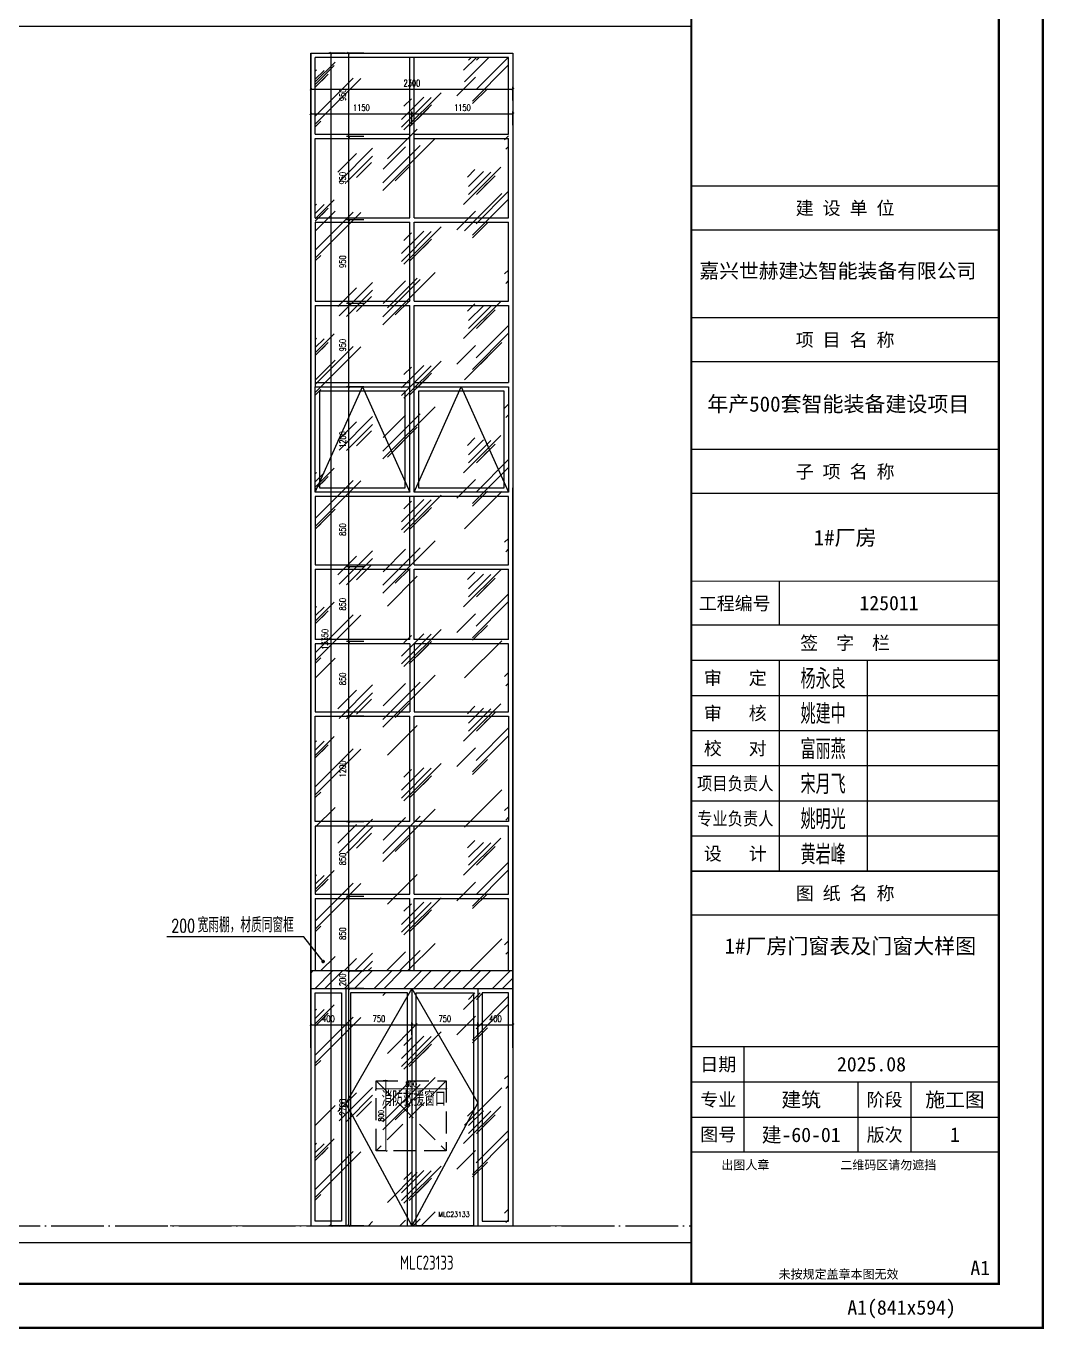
# Model space of a CAD drawing. Extents: x -4210259 to 293730, y -7499 to 868879.
# Drawn here: x -2022980 to -2011398, y 421208 to 436039 of the extents above; entities that cross this region are included whole.
import ezdxf
from ezdxf.enums import TextEntityAlignment as Align

# ---------------------------------------------------------------- set-up
doc = ezdxf.new("R2010")
doc.units = 0
doc.header["$LTSCALE"] = 1000
doc.header["$MEASUREMENT"] = 0
doc.linetypes.add('DASH', pattern=[0.35, 0.25, -0.1])
doc.linetypes.add('DOTE', pattern=[2.42, 2, -0.2, 0.02, -0.2])
doc.layers.get('Defpoints').update_dxf_attribs({"color": 210})
for name, color, linetype in [('0-cxFrame', 155, 'Continuous'), ('A-AXIS-DOTE', 14, 'DOTE'), ('A-CURTAIN', 134, 'Continuous'), ('A-HATCH-2', 251, 'Continuous'), ('A-LIN-V', 9, 'Continuous'), ('A-TEXT', 61, 'Continuous'), ('A-WINDOW', 140, 'Continuous'), ('A-门窗表显示尺寸', 160, 'Continuous'), ('DIM_SYMB', 3, 'Continuous'), ('PUB_DIM', 3, 'Continuous'), ('PUB_TEXT', 7, 'Continuous'), ('qianming', 155, 'Continuous'), ('建-文字', 7, 'Continuous')]:
    doc.layers.add(name, color=color, linetype=linetype)
doc.layers.add('0-cxText', color=131, linetype='Continuous', lineweight=25)
doc.layers.add('A-WALL-HATCH', color=8, linetype='Continuous', lineweight=13)
doc.styles.add('_TCH_DIM', font='SIMPLEX', dxfattribs={"bigfont": 'GBCBIG'})
doc.styles.add('_TCH_DIM_T3', font='SIMPLEX', dxfattribs={"width": 0.705882, "bigfont": 'GBCBIG'})
doc.styles.add('A-STANDARD', font='SIMPLEX', dxfattribs={"bigfont": 'GBCBIG'})
doc.styles.add('BZHZ', font='bzxw', dxfattribs={"width": 0.8, "bigfont": 'bzhz'})
doc.styles.add('cx_biaoti', font='')
doc.styles.add('cx_tuming', font='')
doc.styles.add('cx_tuqian1', font='')
doc.styles.add('EXPO2012', font='@TSSDENG', dxfattribs={"width": 0.7, "bigfont": '@TSSDCHN'})
doc.styles.add('黑体', font='', dxfattribs={"height": 12})
doc.styles.get('cx_biaoti').set_extended_font_data('SimSun')
doc.styles.get('cx_tuming').set_extended_font_data('SimHei')
doc.styles.get('cx_tuqian1').set_extended_font_data('SimSun')
doc.styles.get('黑体').set_extended_font_data('SimHei')
doc.dimstyles.new('_TCH_ARCH&&20', dxfattribs={"dimtxt": 59.5, "dimasz": 20, "dimexe": 20, "dimexo": 20, "dimgap": 25.25, "dimtad": 1, "dimdec": 0, "dimzin": 0, "dimdsep": 46, "dimtxsty": '_TCH_DIM_T3', "dimblk": 'ARCHTICK', "dimcen": 0.09, "dimclrt": 7, "dimazin": 2, "dimtfac": 1, "dimtdec": 0, "dimtix": 1, "dimtmove": 2, "dimatfit": 3, "dimfxl": 0, "dimtolj": 1, "dimtzin": 0, "dimarcsym": 0})
doc.dimstyles.new('_TCH_ARCH&&25', dxfattribs={"dimtxt": 74.375, "dimasz": 25, "dimexe": 25, "dimexo": 25, "dimgap": 31.5625, "dimtad": 1, "dimdec": 0, "dimzin": 0, "dimdsep": 46, "dimtxsty": '_TCH_DIM_T3', "dimblk": 'ARCHTICK', "dimcen": 0.09, "dimclrt": 7, "dimazin": 2, "dimtfac": 1, "dimtdec": 0, "dimtix": 1, "dimtmove": 2, "dimatfit": 3, "dimfxl": 0, "dimtolj": 1, "dimtzin": 0, "dimarcsym": 0})
pattern_1 = [(45, (286619.6, 94784.9), (0, 1527.35065), [600, -360, 600, -360, 240, -523.28157]), (45, (286589.6, 94814.9), (0, 1527.35065), [480, -600, 360, -360, 420, -463.28157]), (45, (286589.6, 94904.9), (0, 1527.35065), [360, -720, 240, -360, 540, -463.28157]), (45, (286679.6, 94814.9), (0, 1527.35065), [360, -720, 300, -1303.2815]), (45, (286769.6, 94904.9), (0, 1527.35065), [180, -900, 120, -1483.2815]), (45, (286619.6, 95054.9), (0, 1527.35065), [120, -900, 120, -480, 300, -763.28157]), (45, (287159.6, 94964.9), (0, 1527.35065), [600, -900, 720, -475.2816]), (45, (287159.6, 94874.9), (0, 1527.35065), [840, -600, 900, -355.2816]), (45, (287309.6, 94994.9), (0, -1697.0563), [600, -840, 480, -763.2816]), (45, (287219.6, 95174.9), (0, 1527.35065), [300, -1200, 360, -823.2816]), (45, (287399.6, 95084.9), (0, 1527.35065), [240, -1200, 240, -1003.2815])]

# ---------------------------------------------------------------- blocks, each defined once
blk = doc.blocks.new('zjcx_lan_qianzi(Dragon)')
for p, q in [((-7000, 4800), (0, 4800)), ((-5000, 4800), (-5000, 0)), ((-3000, 4800), (-3000, 0)), ((-7000, 4000), (0, 4000)), ((-7000, 3200), (0, 3200)), ((-7000, 2400), (0, 2400)), ((-7000, 1600), (0, 1600)), ((-7000, 800), (0, 800))]:
    blk.add_line(p, q)
at = {"const_width": 30}
blk.add_lwpolyline([(-7000, 5600), (0, 5600)], dxfattribs=at)
blk.add_lwpolyline([(-7000, 5600), (0, 5600), (0, 0), (-7000, 0)], close=True, dxfattribs=at)
at = {"style": 'cx_biaoti'}
for s, p in [('签  字  栏', (-3500, 5200)), ('审   定', (-6000, 4400)), ('审   核', (-6000, 3600)), ('校   对', (-6000, 2800)), ('设   计', (-6000, 400))]:
    blk.add_text(s, height=300, dxfattribs=at).set_placement(p, align=Align.MIDDLE)
at = {"style": 'cx_biaoti', "width": 0.85}
for s, p in [('项目负责人', (-6000, 2000)), ('专业负责人', (-6000, 1200))]:
    blk.add_text(s, height=300, dxfattribs=at).set_placement(p, align=Align.MIDDLE)
blk = doc.blocks.new('T-签字(Dragon)')
at = {"layer": '0-cxFrame'}
blk.add_blockref('zjcx_lan_qianzi(Dragon)', (0, 0), dxfattribs=at)
at = {"layer": 'qianming', "style": 'BZHZ', "width": 0.8}
for s, p in [('杨永良', (-4000, 4400)), ('姚建中', (-4000, 3600)), ('富丽燕', (-4000, 2800)), ('宋月飞', (-4000, 2000)), ('姚明光', (-4000, 1200)), ('黄岩峰', (-4000, 400))]:
    blk.add_text(s, height=450, dxfattribs=at).set_placement(p, align=Align.MIDDLE)
blk = doc.blocks.new('zjcx_lan_tuming(Dragon)')
for p, q in [((-7000, 8400), (0, 8400)), ((-5800, 3000), (-5800, 5400)), ((-7000, 4600), (0, 4600)), ((-3200, 3000), (-3200, 4600)), ((-2000, 3000), (-2000, 4600)), ((-7000, 3800), (0, 3800))]:
    blk.add_line(p, q)
at = {"const_width": 30}
for points in [[(-7000, 9400), (0, 9400)], [(-7000, 5400), (0, 5400)], [(-7000, 3000), (0, 3000)], [(-7000, 0), (0, 0)]]:
    blk.add_lwpolyline(points, dxfattribs=at)
blk.add_lwpolyline([(-7000, 9400), (0, 9400), (0, 0), (-7000, 0)], close=True)
at = {"style": 'cx_biaoti'}
for s, p in [('图 纸 名 称', (-3500, 8900)), ('日期', (-6388, 5000)), ('专业', (-6388, 4200)), ('阶段', (-2600, 4200)), ('图号', (-6388, 3400)), ('版次', (-2600, 3400))]:
    blk.add_text(s, height=300, dxfattribs=at).set_placement(p, align=Align.MIDDLE)
for s, p in [('出图人章', (-6316, 2607)), ('二维码区请勿遮挡', (-3609, 2607)), ('未按规定盖章本图无效', (-5013, 120))]:
    blk.add_text(s, height=200, dxfattribs=at).set_placement(p)
blk = doc.blocks.new('T-图签(Dragon)')
blk.add_blockref('zjcx_lan_tuming(Dragon)', (0, 0))
at = {"color": 3, "style": 'cx_biaoti'}
for s, p in [('2025.08', (-2900, 5000)), ('建筑', (-4500, 4200)), ('施工图', (-1000, 4200))]:
    blk.add_text(s, height=330, dxfattribs=at).set_placement(p, align=Align.MIDDLE)
blk = doc.blocks.new('zjcx_lan_xiangmu(Dragon)')
for p, q in [((-7000, 9000), (0, 9000)), ((-7000, 6000), (0, 6000)), ((-7000, 3000), (0, 3000)), ((-5000, 1000), (-5000, 0))]:
    blk.add_line(p, q)
at = {"const_width": 30}
for points in [[(-7000, 10000), (0, 10000)], [(-7000, 7000), (0, 7000)], [(-7000, 7000), (0, 7000)], [(-7000, 4000), (0, 4000)], [(-7000, 4000), (0, 4000)], [(-7000, 1000), (0, 1000)], [(-7000, 0), (0, 0)]]:
    blk.add_lwpolyline(points, dxfattribs=at)
blk.add_lwpolyline([(-7000, 10000), (0, 10000), (0, 0), (-7000, 0)], close=True)
at = {"style": 'cx_biaoti'}
for s, p in [('建 设 单 位', (-3500, 9500)), ('项 目 名 称', (-3500, 6500)), ('子 项 名 称', (-3500, 3500)), ('工程编号', (-6013, 500))]:
    blk.add_text(s, height=300, dxfattribs=at).set_placement(p, align=Align.MIDDLE)
blk = doc.blocks.new('T-项目(Dragon)')
blk.add_blockref('zjcx_lan_xiangmu(Dragon)', (0, 0))
at = {"color": 3, "style": 'cx_tuming'}
for s, height, p in [('嘉兴世赫建达智能装备有限公司', 330, (-6816, 7901)), ('年产500套智能装备建设项目 ', 350, (-6638, 4859))]:
    blk.add_text(s, height=height, dxfattribs=at).set_placement(p)
blk = doc.blocks.new('zjcx_T1(Dragon)')
at = {"layer": '0-cxFrame', "const_width": 50}
blk.add_lwpolyline([(-7000, 0), (0, 0), (0, 57400), (-7000, 57400)], close=True, dxfattribs=at)
at = {"layer": '0-cxFrame'}
for name, p in [('T-项目(Dragon)', (0, 15000)), ('T-签字(Dragon)', (0, 9400)), ('T-图签(Dragon)', (0, 0))]:
    blk.add_blockref(name, p, dxfattribs=at)
blk = doc.blocks.new('TK22.A1 L(Dragon)')
at = {"layer": '0-cxFrame', "color": 7, "const_width": 0.5}
blk.add_lwpolyline([(0, 0), (-841, 0), (-841, 594), (0, 594)], close=True, dxfattribs=at)
at = {"layer": '0-cxFrame', "const_width": 0.5}
for points in [[(-80, 10), (-821, 10), (-821, 584), (-80, 584)], [(-10, 10), (-80, 10), (-80, 584), (-10, 584)]]:
    blk.add_lwpolyline(points, close=True, dxfattribs=at)
at = {"layer": '0-cxFrame', "xscale": 0.01, "yscale": 0.01, "zscale": 0.01}
blk.add_blockref('zjcx_T1(Dragon)', (-10, 10), dxfattribs=at)
at = {"style": '黑体', "flags": 4}
blk.add_attdef('图幅', text='', height=3.3, dxfattribs=at).set_placement((-40, 3), align=Align.RIGHT)
at = {"layer": '0-cxFrame', "style": '黑体'}
blk.add_text('(841x594)', height=3.3, dxfattribs=at).set_placement((-40, 3))
at = {"layer": '0-cxText', "flags": 4}
for tag, height, style, p in [('建设单位', 3.5, 'cx_tuming', (-45, 240)), ('项目名称', 3.5, 'cx_tuming', (-45, 210)), ('子项名称', 3.5, 'cx_tuming', (-45, 180)), ('工程编号', 3.3, 'cx_tuqian1', (-35, 165)), ('图名1', 3.5, 'cx_tuming', (-45, 87)), ('图名2', 3.5, 'cx_tuming', (-45, 79)), ('图名3', 3.5, 'cx_tuming', (-45, 71)), ('出图日期', 3.3, 'cx_tuqian1', (-39, 60)), ('专业', 3.3, 'cx_tuqian1', (-55, 52)), ('图号', 3.3, 'cx_tuqian1', (-55, 44)), ('版次', 3.3, 'cx_tuqian1', (-20, 44))]:
    blk.add_attdef(tag, text='', height=height, dxfattribs=dict(at, style=style)).set_placement(p, align=Align.MIDDLE)
at = {"layer": 'Defpoints', "color": 6, "flags": 4}
for tag, height, style, p in [('tufu', 3.3, '黑体', (-12, 12)), ('dwfname', 4, 'cx_tuqian1', (-80, 3))]:
    blk.add_attdef(tag, text='', height=height, dxfattribs=dict(at, style=style)).set_placement(p, align=Align.RIGHT)
blk = doc.blocks.new('_ArchTick')
at = {"color": 0, "linetype": 'ByBlock', "const_width": 0.4}
blk.add_lwpolyline([(-0.5, -0.5), (0.5, 0.5)], dxfattribs=at)
blk = doc.blocks.new('*D1382')
at = {"layer": 'Defpoints', "color": 0}
for p in [(-1737404, 510377), (-1736604, 510377), (-1736604, 510304)]:
    blk.add_point(p, dxfattribs=at)
at = {"layer": 'PUB_DIM', "color": 0, "lineweight": -2}
for p, q in [((-1737404, 510357), (-1737404, 510284)), ((-1737404, 510304), (-1736604, 510304)), ((-1736604, 510357), (-1736604, 510284))]:
    blk.add_line(p, q, dxfattribs=at)
at = {"layer": 'PUB_DIM', "color": 0, "lineweight": -2, "xscale": 20, "yscale": 20, "zscale": 20, "rotation": 180}
blk.add_blockref('_ArchTick', (-1737404, 510304), dxfattribs=at)
at = {"layer": 'PUB_DIM', "color": 0, "lineweight": -2, "xscale": 20, "yscale": 20, "zscale": 20}
blk.add_blockref('_ArchTick', (-1736604, 510304), dxfattribs=at)
at = {"layer": 'PUB_DIM', "color": 7, "insert": (-1737004, 510359), "char_height": 59.5, "attachment_point": 5, "style": '_TCH_DIM_T3'}
blk.add_mtext('\\A1;800', dxfattribs=at)
blk = doc.blocks.new('*D1383')
at = {"layer": 'Defpoints', "color": 0}
for p in [(-1737342, 510399), (-1737291, 510399), (-1737342, 509599)]:
    blk.add_point(p, dxfattribs=at)
at = {"layer": 'PUB_DIM', "color": 0, "lineweight": -2}
for p, q in [((-1737322, 510399), (-1737271, 510399)), ((-1737291, 509599), (-1737291, 510399)), ((-1737322, 509599), (-1737271, 509599))]:
    blk.add_line(p, q, dxfattribs=at)
at = {"layer": 'PUB_DIM', "color": 0, "lineweight": -2, "xscale": 20, "yscale": 20, "zscale": 20}
for p, rotation in [((-1737291, 510399), 90), ((-1737291, 509599), 270)]:
    blk.add_blockref('_ArchTick', p, dxfattribs=dict(at, rotation=rotation))
at = {"layer": 'PUB_DIM', "color": 7, "insert": (-1737346, 509999), "char_height": 59.5, "attachment_point": 5, "rotation": 90, "style": '_TCH_DIM_T3'}
blk.add_mtext('\\A1;800', dxfattribs=at)
blk = doc.blocks.new('*D75')
at = {"layer": 'A-门窗表显示尺寸', "color": 0, "lineweight": -2}
for p, q in [((-1732845, 530587), (-1733035, 530587)), ((-1733010, 517237), (-1733010, 530587)), ((-1732845, 517237), (-1733035, 517237))]:
    blk.add_line(p, q, dxfattribs=at)
at = {"layer": 'Defpoints', "color": 0}
for p in [(-1733010, 530587), (-1732820, 530587), (-1732820, 517237)]:
    blk.add_point(p, dxfattribs=at)
at = {"layer": 'A-门窗表显示尺寸', "color": 0, "lineweight": -2, "xscale": 25, "yscale": 25, "zscale": 25}
for p, rotation in [((-1733010, 530587), 90), ((-1733010, 517237), 270)]:
    blk.add_blockref('_ArchTick', p, dxfattribs=dict(at, rotation=rotation))
at = {"layer": 'A-门窗表显示尺寸', "color": 7, "insert": (-1733079, 523912), "char_height": 74.4, "attachment_point": 5, "rotation": 90, "style": '_TCH_DIM_T3'}
blk.add_mtext('\\A1;13350', dxfattribs=at)
blk = doc.blocks.new('*D1314')
at = {"layer": 'A-门窗表显示尺寸', "color": 0, "lineweight": -2}
for p, q in [((-1733240, 519410), (-1733240, 519550)), ((-1733240, 519525), (-1732840, 519525)), ((-1732840, 519410), (-1732840, 519550))]:
    blk.add_line(p, q, dxfattribs=at)
at = {"layer": 'Defpoints', "color": 0}
for p in [(-1732840, 519525), (-1733240, 519385), (-1732840, 519385)]:
    blk.add_point(p, dxfattribs=at)
at = {"layer": 'A-门窗表显示尺寸', "color": 0, "lineweight": -2, "xscale": 25, "yscale": 25, "zscale": 25, "rotation": 180}
blk.add_blockref('_ArchTick', (-1733240, 519525), dxfattribs=at)
at = {"layer": 'A-门窗表显示尺寸', "color": 0, "lineweight": -2, "xscale": 25, "yscale": 25, "zscale": 25}
blk.add_blockref('_ArchTick', (-1732840, 519525), dxfattribs=at)
at = {"layer": 'A-门窗表显示尺寸', "color": 7, "insert": (-1733040, 519594), "char_height": 74.4, "attachment_point": 5, "style": '_TCH_DIM_T3'}
blk.add_mtext('\\A1;400', dxfattribs=at)
blk = doc.blocks.new('*D1315')
at = {"layer": 'A-门窗表显示尺寸', "color": 0, "lineweight": -2}
for p, q in [((-1732840, 519410), (-1732840, 519550)), ((-1732840, 519525), (-1732090, 519525)), ((-1732090, 519410), (-1732090, 519550))]:
    blk.add_line(p, q, dxfattribs=at)
at = {"layer": 'Defpoints', "color": 0}
for p in [(-1732090, 519525), (-1732840, 519385), (-1732090, 519385)]:
    blk.add_point(p, dxfattribs=at)
at = {"layer": 'A-门窗表显示尺寸', "color": 0, "lineweight": -2, "xscale": 25, "yscale": 25, "zscale": 25, "rotation": 180}
blk.add_blockref('_ArchTick', (-1732840, 519525), dxfattribs=at)
at = {"layer": 'A-门窗表显示尺寸', "color": 0, "lineweight": -2, "xscale": 25, "yscale": 25, "zscale": 25}
blk.add_blockref('_ArchTick', (-1732090, 519525), dxfattribs=at)
at = {"layer": 'A-门窗表显示尺寸', "color": 7, "insert": (-1732465, 519594), "char_height": 74.4, "attachment_point": 5, "style": '_TCH_DIM_T3'}
blk.add_mtext('\\A1;750', dxfattribs=at)
blk = doc.blocks.new('*D1316')
at = {"layer": 'A-门窗表显示尺寸', "color": 0, "lineweight": -2}
for p, q in [((-1732090, 519410), (-1732090, 519550)), ((-1732090, 519525), (-1731340, 519525)), ((-1731340, 519410), (-1731340, 519550))]:
    blk.add_line(p, q, dxfattribs=at)
at = {"layer": 'Defpoints', "color": 0}
for p in [(-1731340, 519525), (-1732090, 519385), (-1731340, 519385)]:
    blk.add_point(p, dxfattribs=at)
at = {"layer": 'A-门窗表显示尺寸', "color": 0, "lineweight": -2, "xscale": 25, "yscale": 25, "zscale": 25, "rotation": 180}
blk.add_blockref('_ArchTick', (-1732090, 519525), dxfattribs=at)
at = {"layer": 'A-门窗表显示尺寸', "color": 0, "lineweight": -2, "xscale": 25, "yscale": 25, "zscale": 25}
blk.add_blockref('_ArchTick', (-1731340, 519525), dxfattribs=at)
at = {"layer": 'A-门窗表显示尺寸', "color": 7, "insert": (-1731715, 519594), "char_height": 74.4, "attachment_point": 5, "style": '_TCH_DIM_T3'}
blk.add_mtext('\\A1;750', dxfattribs=at)
blk = doc.blocks.new('*D1317')
at = {"layer": 'A-门窗表显示尺寸', "color": 0, "lineweight": -2}
for p, q in [((-1731340, 519410), (-1731340, 519550)), ((-1731340, 519525), (-1730940, 519525)), ((-1730940, 519410), (-1730940, 519550))]:
    blk.add_line(p, q, dxfattribs=at)
at = {"layer": 'Defpoints', "color": 0}
for p in [(-1730940, 519525), (-1731340, 519385), (-1730940, 519385)]:
    blk.add_point(p, dxfattribs=at)
at = {"layer": 'A-门窗表显示尺寸', "color": 0, "lineweight": -2, "xscale": 25, "yscale": 25, "zscale": 25, "rotation": 180}
blk.add_blockref('_ArchTick', (-1731340, 519525), dxfattribs=at)
at = {"layer": 'A-门窗表显示尺寸', "color": 0, "lineweight": -2, "xscale": 25, "yscale": 25, "zscale": 25}
blk.add_blockref('_ArchTick', (-1730940, 519525), dxfattribs=at)
at = {"layer": 'A-门窗表显示尺寸', "color": 7, "insert": (-1731140, 519594), "char_height": 74.4, "attachment_point": 5, "style": '_TCH_DIM_T3'}
blk.add_mtext('\\A1;400', dxfattribs=at)
blk = doc.blocks.new('*D1318')
at = {"layer": 'A-门窗表显示尺寸', "color": 0, "lineweight": -2}
for p, q in [((-1733240, 530045), (-1733240, 530201)), ((-1733240, 530176), (-1730940, 530176)), ((-1730940, 530045), (-1730940, 530201))]:
    blk.add_line(p, q, dxfattribs=at)
at = {"layer": 'Defpoints', "color": 0}
for p in [(-1730940, 530176), (-1733240, 530020), (-1730940, 530020)]:
    blk.add_point(p, dxfattribs=at)
at = {"layer": 'A-门窗表显示尺寸', "color": 0, "lineweight": -2, "xscale": 25, "yscale": 25, "zscale": 25, "rotation": 180}
blk.add_blockref('_ArchTick', (-1733240, 530176), dxfattribs=at)
at = {"layer": 'A-门窗表显示尺寸', "color": 0, "lineweight": -2, "xscale": 25, "yscale": 25, "zscale": 25}
blk.add_blockref('_ArchTick', (-1730940, 530176), dxfattribs=at)
at = {"layer": 'A-门窗表显示尺寸', "color": 7, "insert": (-1732090, 530245), "char_height": 74.4, "attachment_point": 5, "style": '_TCH_DIM_T3'}
blk.add_mtext('\\A1;2300', dxfattribs=at)
blk = doc.blocks.new('*D1319')
at = {"layer": 'A-门窗表显示尺寸', "color": 0, "lineweight": -2}
for p, q in [((-1732639, 519937), (-1732834, 519937)), ((-1732809, 517237), (-1732809, 519937)), ((-1732639, 517237), (-1732834, 517237))]:
    blk.add_line(p, q, dxfattribs=at)
at = {"layer": 'Defpoints', "color": 0}
for p in [(-1732809, 519937), (-1732614, 519937), (-1732614, 517237)]:
    blk.add_point(p, dxfattribs=at)
at = {"layer": 'A-门窗表显示尺寸', "color": 0, "lineweight": -2, "xscale": 25, "yscale": 25, "zscale": 25}
for p, rotation in [((-1732809, 519937), 90), ((-1732809, 517237), 270)]:
    blk.add_blockref('_ArchTick', p, dxfattribs=dict(at, rotation=rotation))
at = {"layer": 'A-门窗表显示尺寸', "color": 7, "insert": (-1732878, 518587), "char_height": 74.4, "attachment_point": 5, "rotation": 90, "style": '_TCH_DIM_T3'}
blk.add_mtext('\\A1;2700', dxfattribs=at)
blk = doc.blocks.new('*D1320')
at = {"layer": 'A-门窗表显示尺寸', "color": 0, "lineweight": -2}
for p, q in [((-1732639, 520137), (-1732834, 520137)), ((-1732809, 519937), (-1732809, 520137)), ((-1732639, 519937), (-1732834, 519937))]:
    blk.add_line(p, q, dxfattribs=at)
at = {"layer": 'Defpoints', "color": 0}
for p in [(-1732809, 520137), (-1732614, 520137), (-1732614, 519937)]:
    blk.add_point(p, dxfattribs=at)
at = {"layer": 'A-门窗表显示尺寸', "color": 0, "lineweight": -2, "xscale": 25, "yscale": 25, "zscale": 25}
for p, rotation in [((-1732809, 520137), 90), ((-1732809, 519937), 270)]:
    blk.add_blockref('_ArchTick', p, dxfattribs=dict(at, rotation=rotation))
at = {"layer": 'A-门窗表显示尺寸', "color": 7, "insert": (-1732878, 520037), "char_height": 74.4, "attachment_point": 5, "rotation": 90, "style": '_TCH_DIM_T3'}
blk.add_mtext('\\A1;200', dxfattribs=at)
blk = doc.blocks.new('*D1321')
at = {"layer": 'A-门窗表显示尺寸', "color": 0, "lineweight": -2}
for p, q in [((-1732639, 520987), (-1732834, 520987)), ((-1732809, 520137), (-1732809, 520987)), ((-1732639, 520137), (-1732834, 520137))]:
    blk.add_line(p, q, dxfattribs=at)
at = {"layer": 'Defpoints', "color": 0}
for p in [(-1732809, 520987), (-1732614, 520987), (-1732614, 520137)]:
    blk.add_point(p, dxfattribs=at)
at = {"layer": 'A-门窗表显示尺寸', "color": 0, "lineweight": -2, "xscale": 25, "yscale": 25, "zscale": 25}
for p, rotation in [((-1732809, 520987), 90), ((-1732809, 520137), 270)]:
    blk.add_blockref('_ArchTick', p, dxfattribs=dict(at, rotation=rotation))
at = {"layer": 'A-门窗表显示尺寸', "color": 7, "insert": (-1732878, 520562), "char_height": 74.4, "attachment_point": 5, "rotation": 90, "style": '_TCH_DIM_T3'}
blk.add_mtext('\\A1;850', dxfattribs=at)
blk = doc.blocks.new('*D1322')
at = {"layer": 'A-门窗表显示尺寸', "color": 0, "lineweight": -2}
for p, q in [((-1732639, 521837), (-1732834, 521837)), ((-1732809, 520987), (-1732809, 521837)), ((-1732639, 520987), (-1732834, 520987))]:
    blk.add_line(p, q, dxfattribs=at)
at = {"layer": 'Defpoints', "color": 0}
for p in [(-1732809, 521837), (-1732614, 521837), (-1732614, 520987)]:
    blk.add_point(p, dxfattribs=at)
at = {"layer": 'A-门窗表显示尺寸', "color": 0, "lineweight": -2, "xscale": 25, "yscale": 25, "zscale": 25}
for p, rotation in [((-1732809, 521837), 90), ((-1732809, 520987), 270)]:
    blk.add_blockref('_ArchTick', p, dxfattribs=dict(at, rotation=rotation))
at = {"layer": 'A-门窗表显示尺寸', "color": 7, "insert": (-1732878, 521412), "char_height": 74.4, "attachment_point": 5, "rotation": 90, "style": '_TCH_DIM_T3'}
blk.add_mtext('\\A1;850', dxfattribs=at)
blk = doc.blocks.new('*D1323')
at = {"layer": 'A-门窗表显示尺寸', "color": 0, "lineweight": -2}
for p, q in [((-1732639, 523037), (-1732834, 523037)), ((-1732809, 521837), (-1732809, 523037)), ((-1732639, 521837), (-1732834, 521837))]:
    blk.add_line(p, q, dxfattribs=at)
at = {"layer": 'Defpoints', "color": 0}
for p in [(-1732809, 523037), (-1732614, 523037), (-1732614, 521837)]:
    blk.add_point(p, dxfattribs=at)
at = {"layer": 'A-门窗表显示尺寸', "color": 0, "lineweight": -2, "xscale": 25, "yscale": 25, "zscale": 25}
for p, rotation in [((-1732809, 523037), 90), ((-1732809, 521837), 270)]:
    blk.add_blockref('_ArchTick', p, dxfattribs=dict(at, rotation=rotation))
at = {"layer": 'A-门窗表显示尺寸', "color": 7, "insert": (-1732878, 522437), "char_height": 74.4, "attachment_point": 5, "rotation": 90, "style": '_TCH_DIM_T3'}
blk.add_mtext('\\A1;1200', dxfattribs=at)
blk = doc.blocks.new('*D1324')
at = {"layer": 'A-门窗表显示尺寸', "color": 0, "lineweight": -2}
for p, q in [((-1732639, 523887), (-1732834, 523887)), ((-1732809, 523037), (-1732809, 523887)), ((-1732639, 523037), (-1732834, 523037))]:
    blk.add_line(p, q, dxfattribs=at)
at = {"layer": 'Defpoints', "color": 0}
for p in [(-1732809, 523887), (-1732614, 523887), (-1732614, 523037)]:
    blk.add_point(p, dxfattribs=at)
at = {"layer": 'A-门窗表显示尺寸', "color": 0, "lineweight": -2, "xscale": 25, "yscale": 25, "zscale": 25}
for p, rotation in [((-1732809, 523887), 90), ((-1732809, 523037), 270)]:
    blk.add_blockref('_ArchTick', p, dxfattribs=dict(at, rotation=rotation))
at = {"layer": 'A-门窗表显示尺寸', "color": 7, "insert": (-1732878, 523462), "char_height": 74.4, "attachment_point": 5, "rotation": 90, "style": '_TCH_DIM_T3'}
blk.add_mtext('\\A1;850', dxfattribs=at)
blk = doc.blocks.new('*D1325')
at = {"layer": 'A-门窗表显示尺寸', "color": 0, "lineweight": -2}
for p, q in [((-1732639, 524737), (-1732834, 524737)), ((-1732809, 523887), (-1732809, 524737)), ((-1732639, 523887), (-1732834, 523887))]:
    blk.add_line(p, q, dxfattribs=at)
at = {"layer": 'Defpoints', "color": 0}
for p in [(-1732809, 524737), (-1732614, 524737), (-1732614, 523887)]:
    blk.add_point(p, dxfattribs=at)
at = {"layer": 'A-门窗表显示尺寸', "color": 0, "lineweight": -2, "xscale": 25, "yscale": 25, "zscale": 25}
for p, rotation in [((-1732809, 524737), 90), ((-1732809, 523887), 270)]:
    blk.add_blockref('_ArchTick', p, dxfattribs=dict(at, rotation=rotation))
at = {"layer": 'A-门窗表显示尺寸', "color": 7, "insert": (-1732878, 524312), "char_height": 74.4, "attachment_point": 5, "rotation": 90, "style": '_TCH_DIM_T3'}
blk.add_mtext('\\A1;850', dxfattribs=at)
blk = doc.blocks.new('*D1326')
at = {"layer": 'A-门窗表显示尺寸', "color": 0, "lineweight": -2}
for p, q in [((-1732639, 525587), (-1732834, 525587)), ((-1732809, 524737), (-1732809, 525587)), ((-1732639, 524737), (-1732834, 524737))]:
    blk.add_line(p, q, dxfattribs=at)
at = {"layer": 'Defpoints', "color": 0}
for p in [(-1732809, 525587), (-1732614, 525587), (-1732614, 524737)]:
    blk.add_point(p, dxfattribs=at)
at = {"layer": 'A-门窗表显示尺寸', "color": 0, "lineweight": -2, "xscale": 25, "yscale": 25, "zscale": 25}
for p, rotation in [((-1732809, 525587), 90), ((-1732809, 524737), 270)]:
    blk.add_blockref('_ArchTick', p, dxfattribs=dict(at, rotation=rotation))
at = {"layer": 'A-门窗表显示尺寸', "color": 7, "insert": (-1732878, 525162), "char_height": 74.4, "attachment_point": 5, "rotation": 90, "style": '_TCH_DIM_T3'}
blk.add_mtext('\\A1;850', dxfattribs=at)
blk = doc.blocks.new('*D1327')
at = {"layer": 'A-门窗表显示尺寸', "color": 0, "lineweight": -2}
for p, q in [((-1732639, 526787), (-1732834, 526787)), ((-1732809, 525587), (-1732809, 526787)), ((-1732639, 525587), (-1732834, 525587))]:
    blk.add_line(p, q, dxfattribs=at)
at = {"layer": 'Defpoints', "color": 0}
for p in [(-1732809, 526787), (-1732614, 526787), (-1732614, 525587)]:
    blk.add_point(p, dxfattribs=at)
at = {"layer": 'A-门窗表显示尺寸', "color": 0, "lineweight": -2, "xscale": 25, "yscale": 25, "zscale": 25}
for p, rotation in [((-1732809, 526787), 90), ((-1732809, 525587), 270)]:
    blk.add_blockref('_ArchTick', p, dxfattribs=dict(at, rotation=rotation))
at = {"layer": 'A-门窗表显示尺寸', "color": 7, "insert": (-1732878, 526187), "char_height": 74.4, "attachment_point": 5, "rotation": 90, "style": '_TCH_DIM_T3'}
blk.add_mtext('\\A1;1200', dxfattribs=at)
blk = doc.blocks.new('*D1328')
at = {"layer": 'A-门窗表显示尺寸', "color": 0, "lineweight": -2}
for p, q in [((-1732639, 527737), (-1732834, 527737)), ((-1732809, 526787), (-1732809, 527737)), ((-1732639, 526787), (-1732834, 526787))]:
    blk.add_line(p, q, dxfattribs=at)
at = {"layer": 'Defpoints', "color": 0}
for p in [(-1732809, 527737), (-1732614, 527737), (-1732614, 526787)]:
    blk.add_point(p, dxfattribs=at)
at = {"layer": 'A-门窗表显示尺寸', "color": 0, "lineweight": -2, "xscale": 25, "yscale": 25, "zscale": 25}
for p, rotation in [((-1732809, 527737), 90), ((-1732809, 526787), 270)]:
    blk.add_blockref('_ArchTick', p, dxfattribs=dict(at, rotation=rotation))
at = {"layer": 'A-门窗表显示尺寸', "color": 7, "insert": (-1732878, 527262), "char_height": 74.4, "attachment_point": 5, "rotation": 90, "style": '_TCH_DIM_T3'}
blk.add_mtext('\\A1;950', dxfattribs=at)
blk = doc.blocks.new('*D1329')
at = {"layer": 'A-门窗表显示尺寸', "color": 0, "lineweight": -2}
for p, q in [((-1732639, 528687), (-1732834, 528687)), ((-1732809, 527737), (-1732809, 528687)), ((-1732639, 527737), (-1732834, 527737))]:
    blk.add_line(p, q, dxfattribs=at)
at = {"layer": 'Defpoints', "color": 0}
for p in [(-1732809, 528687), (-1732614, 528687), (-1732614, 527737)]:
    blk.add_point(p, dxfattribs=at)
at = {"layer": 'A-门窗表显示尺寸', "color": 0, "lineweight": -2, "xscale": 25, "yscale": 25, "zscale": 25}
for p, rotation in [((-1732809, 528687), 90), ((-1732809, 527737), 270)]:
    blk.add_blockref('_ArchTick', p, dxfattribs=dict(at, rotation=rotation))
at = {"layer": 'A-门窗表显示尺寸', "color": 7, "insert": (-1732878, 528212), "char_height": 74.4, "attachment_point": 5, "rotation": 90, "style": '_TCH_DIM_T3'}
blk.add_mtext('\\A1;950', dxfattribs=at)
blk = doc.blocks.new('*D1330')
at = {"layer": 'A-门窗表显示尺寸', "color": 0, "lineweight": -2}
for p, q in [((-1732639, 529637), (-1732834, 529637)), ((-1732809, 528687), (-1732809, 529637)), ((-1732639, 528687), (-1732834, 528687))]:
    blk.add_line(p, q, dxfattribs=at)
at = {"layer": 'Defpoints', "color": 0}
for p in [(-1732809, 529637), (-1732614, 529637), (-1732614, 528687)]:
    blk.add_point(p, dxfattribs=at)
at = {"layer": 'A-门窗表显示尺寸', "color": 0, "lineweight": -2, "xscale": 25, "yscale": 25, "zscale": 25}
for p, rotation in [((-1732809, 529637), 90), ((-1732809, 528687), 270)]:
    blk.add_blockref('_ArchTick', p, dxfattribs=dict(at, rotation=rotation))
at = {"layer": 'A-门窗表显示尺寸', "color": 7, "insert": (-1732878, 529162), "char_height": 74.4, "attachment_point": 5, "rotation": 90, "style": '_TCH_DIM_T3'}
blk.add_mtext('\\A1;950', dxfattribs=at)
blk = doc.blocks.new('*D1331')
at = {"layer": 'A-门窗表显示尺寸', "color": 0, "lineweight": -2}
for p, q in [((-1732639, 530587), (-1732834, 530587)), ((-1732809, 529637), (-1732809, 530587)), ((-1732639, 529637), (-1732834, 529637))]:
    blk.add_line(p, q, dxfattribs=at)
at = {"layer": 'Defpoints', "color": 0}
for p in [(-1732809, 530587), (-1732614, 530587), (-1732614, 529637)]:
    blk.add_point(p, dxfattribs=at)
at = {"layer": 'A-门窗表显示尺寸', "color": 0, "lineweight": -2, "xscale": 25, "yscale": 25, "zscale": 25}
for p, rotation in [((-1732809, 530587), 90), ((-1732809, 529637), 270)]:
    blk.add_blockref('_ArchTick', p, dxfattribs=dict(at, rotation=rotation))
at = {"layer": 'A-门窗表显示尺寸', "color": 7, "insert": (-1732878, 530112), "char_height": 74.4, "attachment_point": 5, "rotation": 90, "style": '_TCH_DIM_T3'}
blk.add_mtext('\\A1;950', dxfattribs=at)
blk = doc.blocks.new('*D1332')
at = {"layer": 'A-门窗表显示尺寸', "color": 0, "lineweight": -2}
for p, q in [((-1733240, 529765), (-1733240, 529921)), ((-1733240, 529896), (-1732090, 529896)), ((-1732090, 529765), (-1732090, 529921))]:
    blk.add_line(p, q, dxfattribs=at)
at = {"layer": 'Defpoints', "color": 0}
for p in [(-1732090, 529896), (-1733240, 529740), (-1732090, 529740)]:
    blk.add_point(p, dxfattribs=at)
at = {"layer": 'A-门窗表显示尺寸', "color": 0, "lineweight": -2, "xscale": 25, "yscale": 25, "zscale": 25, "rotation": 180}
blk.add_blockref('_ArchTick', (-1733240, 529896), dxfattribs=at)
at = {"layer": 'A-门窗表显示尺寸', "color": 0, "lineweight": -2, "xscale": 25, "yscale": 25, "zscale": 25}
blk.add_blockref('_ArchTick', (-1732090, 529896), dxfattribs=at)
at = {"layer": 'A-门窗表显示尺寸', "color": 7, "insert": (-1732665, 529965), "char_height": 74.4, "attachment_point": 5, "style": '_TCH_DIM_T3'}
blk.add_mtext('\\A1;1150', dxfattribs=at)
blk = doc.blocks.new('*D1333')
at = {"layer": 'A-门窗表显示尺寸', "color": 0, "lineweight": -2}
for p, q in [((-1732090, 529765), (-1732090, 529921)), ((-1732090, 529896), (-1730940, 529896)), ((-1730940, 529765), (-1730940, 529921))]:
    blk.add_line(p, q, dxfattribs=at)
at = {"layer": 'Defpoints', "color": 0}
for p in [(-1730940, 529896), (-1732090, 529740), (-1730940, 529740)]:
    blk.add_point(p, dxfattribs=at)
at = {"layer": 'A-门窗表显示尺寸', "color": 0, "lineweight": -2, "xscale": 25, "yscale": 25, "zscale": 25, "rotation": 180}
blk.add_blockref('_ArchTick', (-1732090, 529896), dxfattribs=at)
at = {"layer": 'A-门窗表显示尺寸', "color": 0, "lineweight": -2, "xscale": 25, "yscale": 25, "zscale": 25}
blk.add_blockref('_ArchTick', (-1730940, 529896), dxfattribs=at)
at = {"layer": 'A-门窗表显示尺寸', "color": 7, "insert": (-1731515, 529965), "char_height": 74.4, "attachment_point": 5, "style": '_TCH_DIM_T3'}
blk.add_mtext('\\A1;1150', dxfattribs=at)
blk = doc.blocks.new('4342343')
at = {"layer": 'A-LIN-V', "color": 1, "linetype": 'DASH'}
blk.add_lwpolyline([(-1737403.7, 510398.7), (-1736603.7, 510398.7), (-1736603.7, 509598.7), (-1737403.7, 509598.7)], close=True, dxfattribs=at)
for points in [[(-1737403.7, 510398.7), (-1736603.7, 509598.7)], [(-1736603.7, 510398.7), (-1737403.7, 509598.7)]]:
    blk.add_lwpolyline(points, dxfattribs=at)
at = {"layer": '建-文字', "style": 'A-STANDARD'}
blk.add_text('消防救援窗口', height=168.79, dxfattribs=at).set_placement((-1737340, 510110))
at = {"layer": 'PUB_DIM'}
for p1, p2, distance, picture, middle in [((-1737403.7, 510377.4), (-1736603.7, 510377.4), -73.3, '*D1382', (-1737003.7, 510359.1)), ((-1737342.5, 509598.7), (-1737342.5, 510398.7), -51.4, '*D1383', (-1737346.1, 509998.7))]:
    dim = blk.add_aligned_dim(p1=p1, p2=p2, distance=distance, dimstyle='_TCH_ARCH&&20', dxfattribs=at)
    dim.commit()
    dim.dimension.update_dxf_attribs({"geometry": picture, "text_midpoint": middle})
blk = doc.blocks.new('w42343243')
at = {"layer": 'A-HATCH-2'}
h = blk.add_hatch(dxfattribs=at)
h.set_pattern_fill('ANSI32', color=256, scale=50)
h.set_pattern_definition([(45, (0, -100), (-168.379802, 168.379802), []), (45, (112.25, -100), (-168.379802, 168.379802), [])])
h.paths.add_polyline_path([(-1733240.4, 520137.5), (-1730940.4, 520137.5), (-1730940.4, 519937.5), (-1733240.4, 519937.5)])
at = {"layer": 'A-WALL-HATCH'}
h = blk.add_hatch(dxfattribs=at)
h.set_pattern_fill('玻璃2', color=256, scale=100)
h.set_pattern_definition(pattern_1)
h.paths.add_polyline_path([(-1733190.4, 520137.5), (-1730990.4, 520137.5), (-1730990.4, 530537.5), (-1733190.4, 530537.5)])
h = blk.add_hatch(dxfattribs=at)
h.set_pattern_fill('玻璃2', color=256, scale=100)
h.set_pattern_definition(pattern_1)
h.paths.add_polyline_path([(-1733190.4, 519887.5), (-1730990.4, 519887.5), (-1730990.4, 517237.5), (-1733190.4, 517237.5)])
at = {"layer": 'A-LIN-V'}
blk.add_line((-1733240.4, 530587.5), (-1730940.4, 530587.5), dxfattribs=at)
for points in [[(-1732090.4, 519937.5), (-1732840.4, 518630), (-1732090.4, 517237.5)], [(-1732090.4, 519937.5), (-1731340.4, 518637.5), (-1732090.4, 517237.5)]]:
    blk.add_lwpolyline(points, dxfattribs=at)
at = {"layer": 'A-WINDOW'}
for p, q in [((-1733240.4, 530587.5), (-1730940.4, 530587.5)), ((-1733240.4, 524737.5), (-1733240.4, 530587.5)), ((-1733240.4, 530587.5), (-1733240.4, 517237.5)), ((-1730990.4, 530537.5), (-1733190.4, 530537.5)), ((-1733190.4, 529662.5), (-1733190.4, 530537.5)), ((-1732115.4, 528712.5), (-1732115.4, 530537.5)), ((-1732065.4, 528712.5), (-1732065.4, 530537.5)), ((-1730990.4, 529662.5), (-1730990.4, 530537.5)), ((-1730940.4, 530587.5), (-1730940.4, 517237.5)), ((-1733190.4, 529662.5), (-1732115.4, 529662.5)), ((-1732065.4, 529662.5), (-1730990.4, 529662.5)), ((-1733190.4, 529612.5), (-1732115.4, 529612.5)), ((-1733190.4, 528712.5), (-1733190.4, 529612.5)), ((-1732065.4, 529612.5), (-1730990.4, 529612.5)), ((-1730990.4, 528712.5), (-1730990.4, 529612.5)), ((-1733190.4, 528712.5), (-1732115.4, 528712.5)), ((-1733190.4, 528662.5), (-1733190.4, 527762.5)), ((-1733190.4, 528662.5), (-1732115.4, 528662.5)), ((-1732115.4, 527762.5), (-1732115.4, 528662.5)), ((-1732065.4, 528712.5), (-1730990.4, 528712.5)), ((-1732065.4, 527762.5), (-1732065.4, 528662.5)), ((-1732065.4, 528662.5), (-1730990.4, 528662.5)), ((-1730990.4, 527762.5), (-1730990.4, 528662.5)), ((-1733190.4, 527762.5), (-1732115.4, 527762.5)), ((-1732065.4, 527762.5), (-1730990.4, 527762.5)), ((-1733190.4, 527712.5), (-1733190.4, 526787.5)), ((-1733190.4, 527712.5), (-1732115.4, 527712.5)), ((-1732115.4, 526787.5), (-1732115.4, 527712.5)), ((-1732065.4, 526787.5), (-1732065.4, 527712.5)), ((-1732065.4, 527712.5), (-1730990.4, 527712.5)), ((-1730990.4, 527712.5), (-1730990.4, 526837.5)), ((-1733190.4, 526837.5), (-1732115.4, 526837.5)), ((-1732065.4, 526837.5), (-1730990.4, 526837.5)), ((-1733190.4, 526787.5), (-1732115.4, 526787.5)), ((-1733190.4, 526787.5), (-1732115.4, 526787.5)), ((-1733190.4, 525587.5), (-1733190.4, 526787.5)), ((-1732115.4, 525587.5), (-1732115.4, 526787.5)), ((-1732065.4, 526787.5), (-1730990.4, 526787.5)), ((-1732065.4, 526787.5), (-1730990.4, 526787.5)), ((-1732065.4, 525587.5), (-1732065.4, 526787.5)), ((-1730990.4, 526787.5), (-1730990.4, 525587.5)), ((-1733240.4, 519262.5), (-1733240.4, 525637.5)), ((-1732115.4, 525587.5), (-1733190.4, 525587.5)), ((-1732065.4, 525537.5), (-1733190.4, 525537.5)), ((-1733190.4, 525537.5), (-1733190.4, 524762.5)), ((-1732115.4, 524762.5), (-1732115.4, 525537.5)), ((-1730990.4, 525587.5), (-1732065.4, 525587.5)), ((-1730990.4, 525537.5), (-1732065.4, 525537.5)), ((-1732065.4, 524762.5), (-1732065.4, 525537.5)), ((-1730990.4, 524762.5), (-1730990.4, 525537.5)), ((-1730940.4, 519262.5), (-1730940.4, 525637.5)), ((-1733190.4, 524762.5), (-1732115.4, 524762.5)), ((-1732065.4, 524762.5), (-1730990.4, 524762.5)), ((-1733190.4, 524712.5), (-1732115.4, 524712.5)), ((-1733190.4, 524712.5), (-1733190.4, 523912.5)), ((-1732115.4, 523912.5), (-1732115.4, 524712.5)), ((-1732065.4, 524712.5), (-1730990.4, 524712.5)), ((-1732065.4, 523912.5), (-1732065.4, 524712.5)), ((-1730990.4, 523912.5), (-1730990.4, 524712.5)), ((-1732115.4, 523912.5), (-1733190.4, 523912.5)), ((-1733190.4, 523862.5), (-1733190.4, 523087.5)), ((-1732115.4, 523862.5), (-1733190.4, 523862.5)), ((-1732115.4, 523862.5), (-1732115.4, 523087.5)), ((-1730990.4, 523912.5), (-1732065.4, 523912.5)), ((-1730990.4, 523862.5), (-1732065.4, 523862.5)), ((-1732065.4, 523862.5), (-1732065.4, 523087.5)), ((-1730990.4, 523087.5), (-1730990.4, 523862.5)), ((-1733190.4, 523087.5), (-1732115.4, 523087.5)), ((-1733190.4, 523037.5), (-1732115.4, 523037.5)), ((-1733190.4, 523037.5), (-1732115.4, 523037.5)), ((-1733190.4, 521837.5), (-1733190.4, 523037.5)), ((-1732115.4, 521837.5), (-1732115.4, 523037.5)), ((-1732065.4, 523087.5), (-1730990.4, 523087.5)), ((-1732065.4, 523037.5), (-1730990.4, 523037.5)), ((-1732065.4, 523037.5), (-1730990.4, 523037.5)), ((-1732065.4, 521837.5), (-1732065.4, 523037.5)), ((-1730990.4, 523037.5), (-1730990.4, 521837.5)), ((-1732115.4, 521837.5), (-1733190.4, 521837.5)), ((-1732115.4, 521012.5), (-1732115.4, 521787.5)), ((-1730990.4, 521837.5), (-1732065.4, 521837.5)), ((-1732065.4, 521012.5), (-1732065.4, 521787.5)), ((-1733190.4, 520962.5), (-1732115.4, 520962.5)), ((-1733190.4, 520962.5), (-1733190.4, 520137.5)), ((-1732115.4, 520137.5), (-1732115.4, 520962.5)), ((-1732065.4, 520962.5), (-1730990.4, 520962.5)), ((-1732065.4, 520137.5), (-1732065.4, 520962.5)), ((-1730990.4, 520137.5), (-1730990.4, 520962.5)), ((-1732115.4, 520137.5), (-1733190.4, 520137.5)), ((-1730990.4, 520137.5), (-1732065.4, 520137.5)), ((-1732840.4, 519937.5), (-1732840.4, 517237.5)), ((-1732090.4, 519937.5), (-1732090.4, 517237.5)), ((-1731340.4, 519937.5), (-1731340.4, 517237.5)), ((-1733240.4, 517237.5), (-1730940.4, 517237.5))]:
    blk.add_line(p, q, dxfattribs=at)
for points in [[(-1733190.4, 525587.5), (-1732652.9, 526787.5), (-1732115.4, 525587.5)], [(-1732065.4, 525587.5), (-1731527.9, 526787.5), (-1730990.4, 525587.5)], [(-1732065.4, 521787.5), (-1733190.4, 521787.5), (-1733190.4, 521012.5), (-1732115.4, 521012.5)], [(-1732065.4, 521012.5), (-1730990.4, 521012.5), (-1730990.4, 521787.5), (-1732065.4, 521787.5)]]:
    blk.add_lwpolyline(points, dxfattribs=at)
for points in [[(-1732165.4, 526737.5), (-1733140.4, 526737.5), (-1733140.4, 525637.5), (-1732165.4, 525637.5)], [(-1732015.4, 525637.5), (-1731040.4, 525637.5), (-1731040.4, 526737.5), (-1732015.4, 526737.5)], [(-1733240.4, 519937.5), (-1730940.4, 519937.5), (-1730940.4, 520137.5), (-1733240.4, 520137.5)], [(-1733190.4, 519887.5), (-1732890.4, 519887.5), (-1732890.4, 517287.5), (-1733190.4, 517287.5)], [(-1732140.4, 519887.5), (-1732790.4, 519887.5), (-1732790.4, 517237.5), (-1732140.4, 517237.5)], [(-1732040.4, 519887.5), (-1731390.4, 519887.5), (-1731390.4, 517237.5), (-1732040.4, 517237.5)], [(-1730990.4, 519887.5), (-1731290.4, 519887.5), (-1731290.4, 517287.5), (-1730990.4, 517287.5)]]:
    blk.add_lwpolyline(points, close=True, dxfattribs=at)
at = {"layer": 'A-WALL-HATCH'}
blk.add_blockref('4342343', (4905, 8490), dxfattribs=at)
at = {"layer": 'A-门窗表显示尺寸', "color": 3, "style": 'A-STANDARD', "width": 0.705882}
blk.add_text('MLC23133', height=59.5, dxfattribs=at).set_placement((-1731789.8, 517337.5))
at = {"layer": 'A-门窗表显示尺寸'}
for p1, p2, distance, picture, middle in [((-1732820.4, 517237.5), (-1732820.4, 530587.5), 189.8, '*D75', (-1733078.9, 523912.5)), ((-1732614.3, 529637.5), (-1732614.3, 530587.5), 195.1, '*D1331', (-1732878.2, 530112.5)), ((-1733240.4, 530020), (-1730940.4, 530020), 156.3, '*D1318', (-1732090.4, 530245)), ((-1733240.4, 529740), (-1732090.4, 529740), 156.3, '*D1332', (-1732665.4, 529965)), ((-1732090.4, 529740), (-1730940.4, 529740), 156.3, '*D1333', (-1731515.4, 529965)), ((-1732614.3, 528687.5), (-1732614.3, 529637.5), 195.1, '*D1330', (-1732878.2, 529162.5)), ((-1732614.3, 527737.5), (-1732614.3, 528687.5), 195.1, '*D1329', (-1732878.2, 528212.5)), ((-1732614.3, 526787.5), (-1732614.3, 527737.5), 195.1, '*D1328', (-1732878.2, 527262.5)), ((-1732614.3, 525587.5), (-1732614.3, 526787.5), 195.1, '*D1327', (-1732878.2, 526187.5)), ((-1732614.3, 524737.5), (-1732614.3, 525587.5), 195.1, '*D1326', (-1732878.2, 525162.5)), ((-1732614.3, 523887.5), (-1732614.3, 524737.5), 195.1, '*D1325', (-1732878.2, 524312.5)), ((-1732614.3, 523037.5), (-1732614.3, 523887.5), 195.1, '*D1324', (-1732878.2, 523462.5)), ((-1732614.3, 521837.5), (-1732614.3, 523037.5), 195.1, '*D1323', (-1732878.2, 522437.5)), ((-1732614.3, 520987.5), (-1732614.3, 521837.5), 195.1, '*D1322', (-1732878.2, 521412.5)), ((-1732614.3, 520137.5), (-1732614.3, 520987.5), 195.1, '*D1321', (-1732878.2, 520562.5)), ((-1732614.3, 519937.5), (-1732614.3, 520137.5), 195.1, '*D1320', (-1732878.2, 520037.5)), ((-1732614.3, 517237.5), (-1732614.3, 519937.5), 195.1, '*D1319', (-1732878.2, 518587.5)), ((-1733240.4, 519385), (-1732840.4, 519385), 140, '*D1314', (-1733040.4, 519593.7)), ((-1732840.4, 519385), (-1732090.4, 519385), 140, '*D1315', (-1732465.4, 519593.7)), ((-1732090.4, 519385), (-1731340.4, 519385), 140, '*D1316', (-1731715.4, 519593.7)), ((-1731340.4, 519385), (-1730940.4, 519385), 140, '*D1317', (-1731140.4, 519593.7))]:
    dim = blk.add_aligned_dim(p1=p1, p2=p2, distance=distance, dimstyle='_TCH_ARCH&&25', dxfattribs=at)
    dim.commit()
    dim.dimension.update_dxf_attribs({"geometry": picture, "text_midpoint": middle})

msp = doc.modelspace()

# ---------------------------------------------------------------- linework, layer by layer
at = {"layer": 'A-AXIS-DOTE', "linetype": 'DOTE', "ltscale": 0.3}
msp.add_line((-2052460, 422382.6), (-2015410, 422382.6), dxfattribs=at)
at = {"layer": 'A-CURTAIN'}
for p, q in [((-2033048, 436039.4), (-2015410, 436039.4)), ((-2052460, 422190), (-2015410, 422190)), ((-2015410, 421720), (-2052460, 421720))]:
    msp.add_line(p, q, dxfattribs=at)
at = {"layer": 'A-WALL-HATCH'}
msp.add_line((-2021340, 422382.6), (-2016390, 422382.6), dxfattribs=at)
at = {"layer": 'DIM_SYMB'}
for p, q in [((-2019820, 425670), (-2021380, 425670)), ((-2019600, 425390), (-2019820, 425670))]:
    msp.add_line(p, q, dxfattribs=at)
at = {"layer": 'DIM_SYMB', "const_width": 20}
msp.add_lwpolyline([(-2019593.8, 425382.1, 1), (-2019606.2, 425397.9, 1)], format="xyb", close=True, dxfattribs=at)

# ---------------------------------------------------------------- block references
at = {"layer": '0-cxFrame'}
ref = msp.add_blockref('TK22.A1 L(Dragon)', (-2011410, 421220), dxfattribs=dict(at, xscale=50, yscale=50, zscale=50))
ref.add_attrib('子项名称', '1#厂房', dxfattribs={"layer": '0-cxText', "height": 175, "style": 'cx_tuming'}).set_placement((-2013660, 430220), align=Align.MIDDLE)
ref.add_attrib('图名1', ' 1#厂房门窗表及门窗大样图', dxfattribs={"layer": '0-cxText', "height": 175, "style": 'cx_tuming'}).set_placement((-2013660, 425570), align=Align.MIDDLE)
ref.add_attrib('工程编号', '125011', dxfattribs={"layer": '0-cxText', "height": 165, "style": 'cx_tuqian1'}).set_placement((-2013160, 429470), align=Align.MIDDLE)
ref.add_attrib('图号', '建-60-01', dxfattribs={"layer": '0-cxText', "height": 165, "style": 'cx_tuqian1'}).set_placement((-2014160, 423420), align=Align.MIDDLE)
ref.add_attrib('版次', '1', dxfattribs={"layer": '0-cxText', "height": 165, "style": 'cx_tuqian1'}).set_placement((-2012410, 423420), align=Align.MIDDLE)
ref.add_attrib('图幅', 'A1', dxfattribs={"layer": '0', "height": 165, "style": '黑体'}).set_placement((-2013410, 421370), align=Align.RIGHT)
ref.add_attrib('tufu', 'A1', dxfattribs={"layer": 'Defpoints', "color": 6, "height": 165, "style": '黑体'}).set_placement((-2012010, 421820), align=Align.RIGHT)
at = {"layer": 'A-LIN-V'}
msp.add_blockref('w42343243', (-286499.6, -94854.9), dxfattribs=at)

# ---------------------------------------------------------------- texts
at = {"layer": 'A-TEXT', "color": 4, "ltscale": 100, "style": 'EXPO2012', "width": 0.7}
msp.add_text('MLC23133', height=160, dxfattribs=at).set_placement((-2018725.5, 421882.8, 1500))
at = {"layer": 'PUB_TEXT', "style": '_TCH_DIM', "width": 0.705882}
msp.add_text('200', height=148.75, dxfattribs=at).set_placement((-2021327.5, 425722.5))
at = {"layer": 'PUB_TEXT', "style": '_TCH_DIM'}
msp.add_text('宽雨棚，材质同窗框', height=168.79, dxfattribs=at).set_placement((-2021027.5, 425722.5))

doc.saveas('drawing.dxf')
